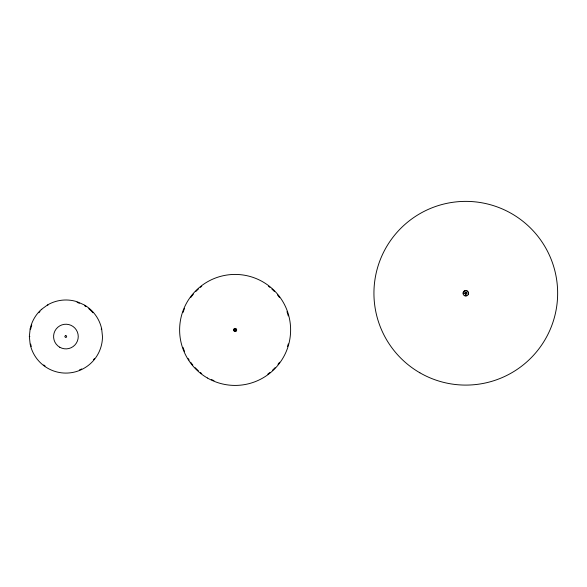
<?xml version="1.0" encoding="UTF-8"?>
<svg xmlns="http://www.w3.org/2000/svg" width="587" height="587" viewBox="0 0 587 587"><rect width="100%" height="100%" fill="white"/><g stroke="black" fill="none" stroke-linecap="round" stroke-linejoin="round"><path stroke-width="0.88" d="M29.35 336.556L30.15 328.947A36.57 36.57 0 0 1 41.45 309.378L47.635 304.888A36.57 36.57 0 0 1 77.22 301.777L84.198 304.888A36.57 36.57 0 0 1 101.683 328.947L102.483 336.556A36.57 36.57 0 0 1 30.15 344.158L29.35 336.556L29.878 336.556M101.169 329.058L101.683 328.947M30.15 328.947L30.663 329.058A36.042 36.042 0 0 1 31.771 325.015M77.051 302.276L79.348 303.296M41.45 309.378L41.802 309.767M47.635 304.888L47.899 305.343M468.022 292.245A2.443 2.443 0 0 1 468.022 294.234M466.548 295.562A2.443 2.443 0 0 1 465.036 295.562M463.4 293.742A2.443 2.443 0 0 1 463.4 292.73M463.561 292.245A2.443 2.443 0 0 1 464.566 291.123M465.036 290.91A2.443 2.443 0 0 1 466.548 290.91M467.017 291.123A2.443 2.443 0 0 1 467.428 291.423M288.268 343.931A54.965 54.965 0 0 1 287.535 346.484M279.588 362.23A54.965 54.965 0 0 1 277.981 364.336M275.061 367.682A54.965 54.965 0 0 1 272.551 370.177M269.888 372.496A54.965 54.965 0 0 1 267.789 374.132M213.991 380.662A54.965 54.965 0 0 1 211.555 379.576M201.745 373.596A54.965 54.965 0 0 1 200.358 372.496M198.347 370.771A54.965 54.965 0 0 1 195.178 367.682M192.822 365.026A54.965 54.965 0 0 1 190.658 362.23M189.153 360.051A54.965 54.965 0 0 1 188.2 358.554M184.56 351.474A54.965 54.965 0 0 1 182.99 347.335M182.99 312.519A54.965 54.965 0 0 1 184.56 308.373M190.658 297.616A54.965 54.965 0 0 1 193.394 294.146M195.794 291.526A54.965 54.965 0 0 1 198.347 289.075M200.358 287.359A54.965 54.965 0 0 1 201.745 286.258M268.501 286.258A54.965 54.965 0 0 1 269.888 287.359M271.898 289.075A54.965 54.965 0 0 1 274.452 291.526M277.424 294.828A54.965 54.965 0 0 1 279.588 297.616M286.97 311.675A54.965 54.965 0 0 1 288.268 315.923M94.573 358.408A36.042 36.042 0 0 1 93.531 359.714M81.718 368.944A36.042 36.042 0 0 1 79.414 369.971M45.074 365.958A36.042 36.042 0 0 1 43.724 364.953M31.272 346.484A36.042 36.042 0 0 1 30.663 344.048M38.852 312.754A36.042 36.042 0 0 1 39.997 311.514M84.653 305.768A36.042 36.042 0 0 1 86.069 306.671M88.762 308.681A36.042 36.042 0 0 1 92.981 312.754M65.465 335.544L64.761 336.512L65.465 337.481L66.602 337.114L66.602 335.918L65.465 335.544M235.049 329.329L234.352 330.298L235.049 331.266L236.187 330.892L236.187 329.696L235.049 329.329M465.52 292.223L464.823 293.184L465.52 294.153L466.658 293.786L466.658 292.59L465.52 292.223M465.33 294.043A0.932 0.932 0 0 0 466.724 293.236A0.932 0.932 0 0 0 465.33 292.429A0.932 0.932 0 0 0 465.33 294.043M464.39 295.665A2.803 2.803 0 0 0 468.595 293.236A2.803 2.803 0 0 0 464.39 290.814A2.803 2.803 0 0 0 464.39 295.665M419.866 372.789A91.858 91.858 0 0 0 557.65 293.236A91.858 91.858 0 0 0 419.866 213.683A91.858 91.858 0 0 0 419.866 372.789M207.372 377.984A55.494 55.494 0 0 0 290.616 329.923A55.494 55.494 0 0 0 207.372 281.863A55.494 55.494 0 0 0 207.372 377.984M234.345 330.789A1.159 1.159 0 0 0 236.26 330.165A1.159 1.159 0 0 0 234.763 328.823A1.159 1.159 0 0 0 234.345 330.789M234.352 331.266A1.548 1.548 0 0 0 236.671 329.923A1.548 1.548 0 0 0 234.352 328.588A1.548 1.548 0 0 0 234.352 331.266M59.749 347.233A12.334 12.334 0 0 0 78.247 336.556A12.334 12.334 0 0 0 59.749 325.873A12.334 12.334 0 0 0 59.749 347.233"/></g></svg>
